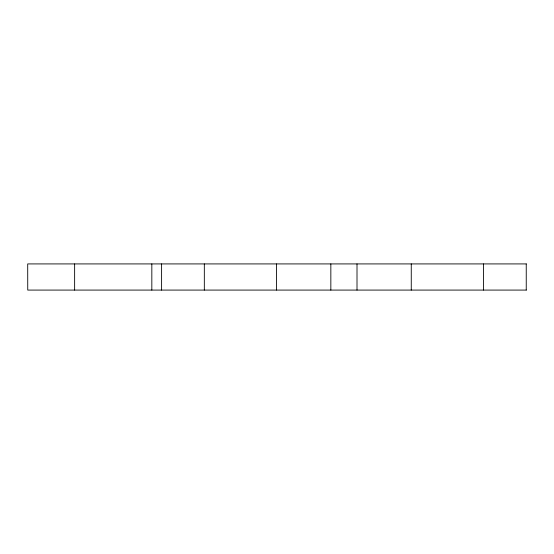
<?xml version="1.0" encoding="UTF-8"?>
<svg xmlns="http://www.w3.org/2000/svg" width="554" height="554" viewBox="0 0 554 554"><rect width="100%" height="100%" fill="white"/><g stroke="black" fill="none" stroke-linecap="round" stroke-linejoin="round"><path stroke-width="0.83" d="M526.3 263.919L27.7 263.919L27.742 290.081L526.3 290.081M526.245 263.919L526.245 290.081M483.517 263.919L483.517 290.081M411.262 263.919L411.262 290.081M357.005 263.919L357.005 290.081M330.842 263.919L330.842 290.081M276.584 263.919L276.584 290.081M204.329 263.919L204.329 290.081M161.602 263.919L161.602 290.081M151.831 263.919L151.831 290.081M74.631 263.919L74.631 290.081"/></g></svg>
